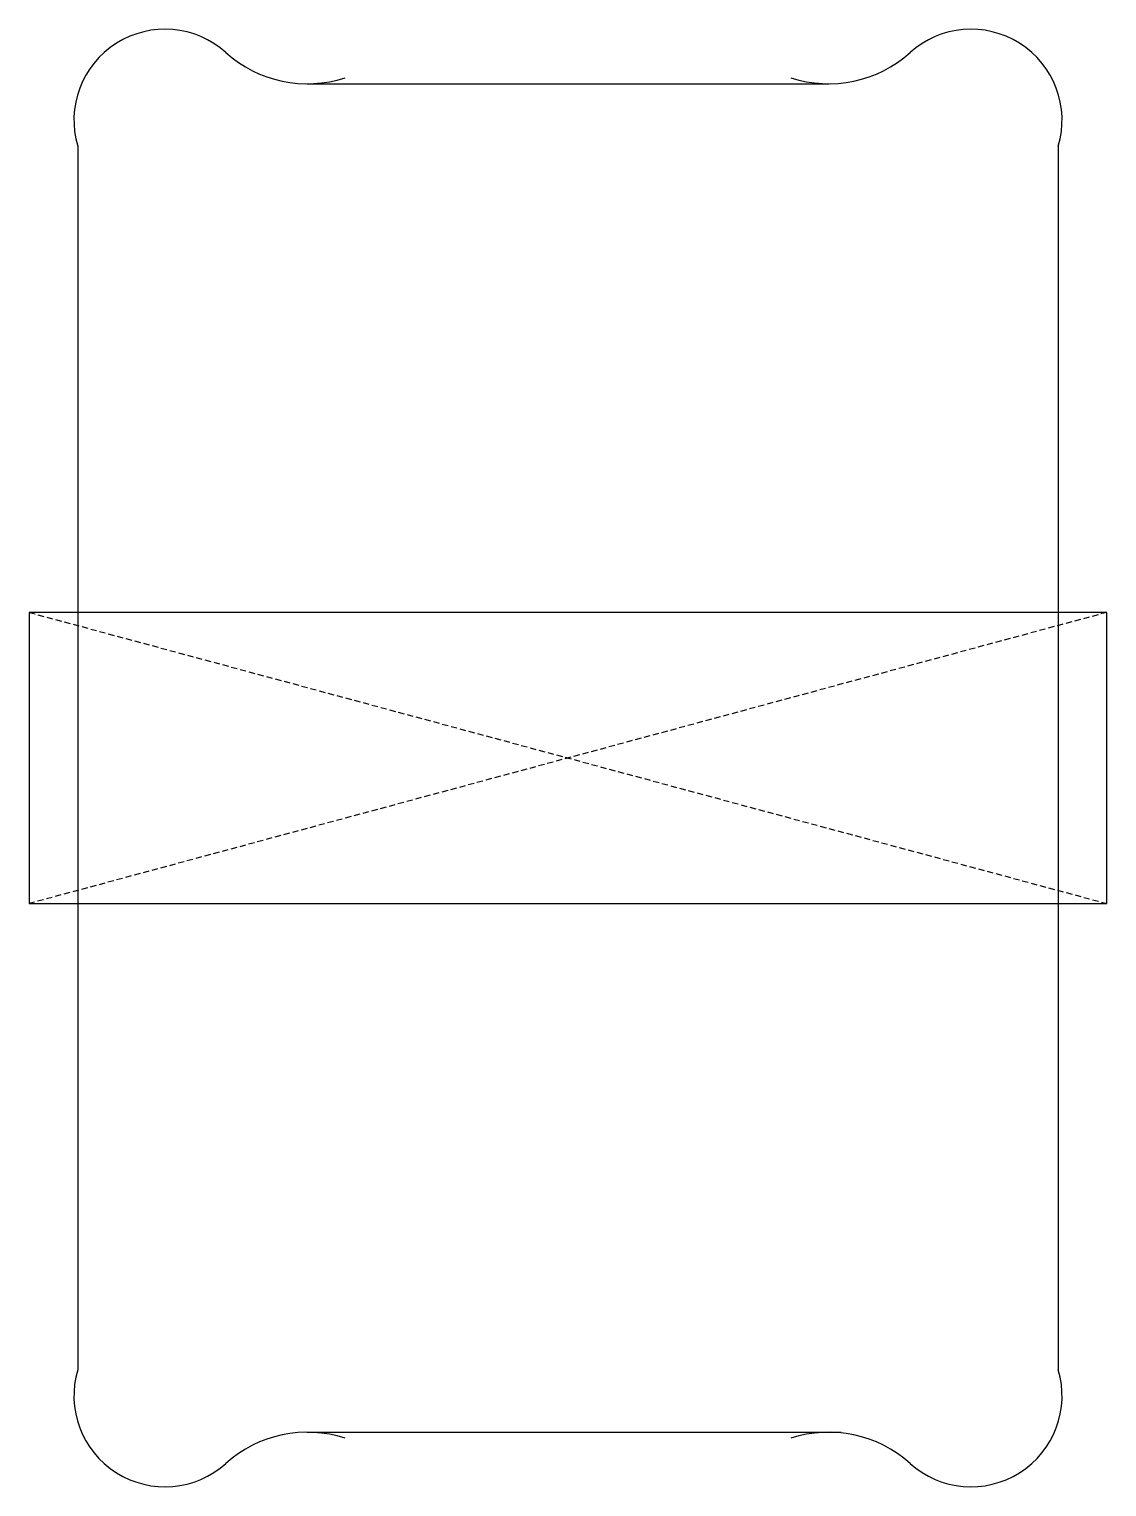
# Model space of a CAD drawing. Header units: millimetres. Extents: x -44 to 44, y -60 to 60.
import ezdxf

# ---------------------------------------------------------------- set-up
doc = ezdxf.new("R2010")
doc.units = ezdxf.units.MM
doc.linetypes.add('DASHED', pattern=[0.75, 0.5, -0.25])
doc.layers.get('0').update_dxf_attribs({"linetype": 'CONTINUOUS'})
doc.layers.add('1', color=7, linetype='DASHED')

msp = doc.modelspace()

# ---------------------------------------------------------------- linework, layer by layer
for p, q in [((-21.48, 55.57), (21.48, 55.57)), ((-40.39, 50.43), (-40.39, -50.43)), ((40.39, 50.43), (40.39, -50.43)), ((-21.48, -55.57), (22.5, -55.57))]:
    msp.add_line(p, q)
msp.add_lwpolyline([(44.39, 12), (-44.39, 12), (-44.39, -12), (44.39, -12)], close=True)
for centre, radius, start, end in [((-33.2, 52.57), 7.5, 47.958, 196.5853), ((33.2, 52.57), 7.5, -16.5853, 132.042), ((-21.48, 65.57), 10, 227.958, 288.1385), ((21.48, 65.57), 10, 251.8617, 312.0418), ((-33.2, -52.57), 7.5, 163.4147, 312.0419), ((33.2, -52.57), 7.5, -132.0417, 16.585), ((-21.48, -65.57), 10, 71.8616, 132.042), ((21.48, -65.57), 10, 47.9581, 108.1384)]:
    msp.add_arc(centre, radius, start, end)
msp.add_point((0, 0))
msp.add_point((0, 0))
at = {"layer": '1'}
for p, q in [((44.39, 12), (-44.39, -12)), ((-44.39, 12), (44.39, -12))]:
    msp.add_line(p, q, dxfattribs=at)

doc.saveas('drawing.dxf')
